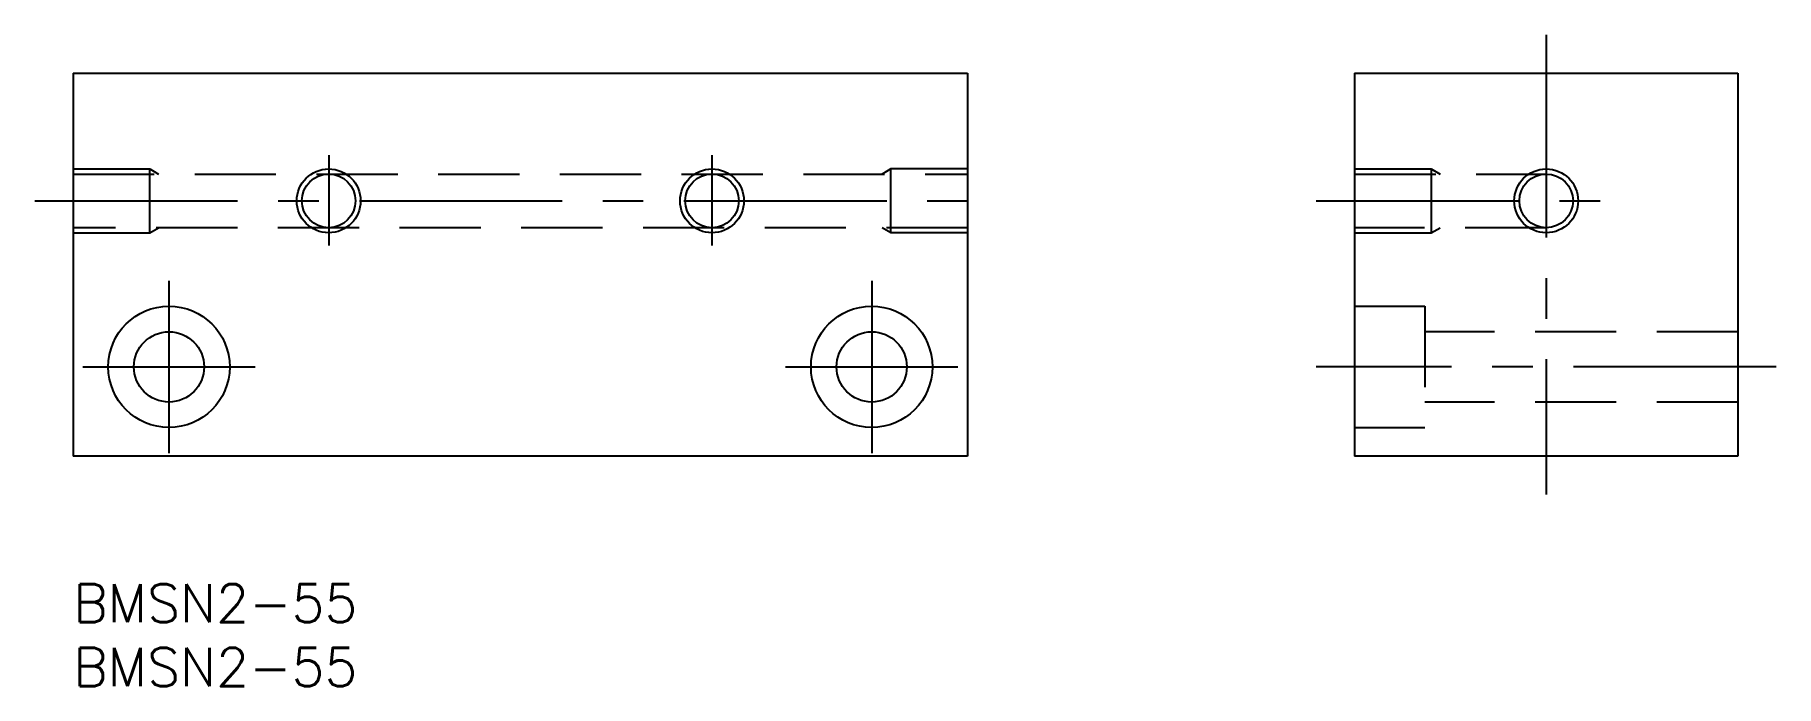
# Model space of a CAD drawing. Extents: x -3 to 133, y -8 to 43.
import ezdxf

# ---------------------------------------------------------------- set-up
doc = ezdxf.new("R2010")
doc.units = 0
doc.header["$LTSCALE"] = 0.5
doc.linetypes.add('CENTER', pattern=[50.8, 31.75, -6.35, 6.35, -6.35])
doc.linetypes.add('DASHED', pattern=[19.05, 12.7, -6.35])
for name, color, linetype in [('MSM_CENTER', 1, 'CENTER'), ('MSM_CONTINUOUS', 7, 'CONTINUOUS'), ('MSM_DASHED', 4, 'DASHED'), ('MSM_NARROW', 5, 'CONTINUOUS'), ('MSM_PART_NUMBER', 7, 'CONTINUOUS')]:
    doc.layers.add(name, color=color, linetype=linetype)
doc.styles.get("Standard").update_dxf_attribs({"font": 'txt.shx', "height": 3, "bigfont": 'bigfont.shx'})

# ---------------------------------------------------------------- blocks, each defined once
blk = doc.blocks.new('*U10')
at = {"layer": 'MSM_PART_NUMBER'}
blk.add_text('BMSN2-55', height=3, dxfattribs=at).set_placement((0, -3))
blk = doc.blocks.new('*U11')
at = {"layer": 'MSM_PART_NUMBER'}
blk.add_text('BMSN2-55', height=3, dxfattribs=at).set_placement((0, -8))

msp = doc.modelspace()

# ---------------------------------------------------------------- linework, layer by layer
at = {"layer": 'MSM_CENTER'}
for p, q in [((115.29, 43), (115.29, 7)), ((20, 33.57), (20, 26.51)), ((50, 33.57), (50, 26.51)), ((-3, 30), (73, 30)), ((97.29, 30), (119.74, 30)), ((7.5, 23.75), (7.5, 10.25)), ((62.5, 23.75), (62.5, 10.25)), ((0.75, 17), (14.25, 17)), ((55.75, 17), (69.25, 17)), ((133.29, 17), (97.29, 17))]:
    msp.add_line(p, q, dxfattribs=at)
at = {"layer": 'MSM_CONTINUOUS'}
for p, q in [((0, 40), (70, 40)), ((0, 40), (0, 10)), ((70, 40), (70, 10)), ((100.29, 40), (100.29, 10)), ((100.29, 40), (130.29, 40)), ((130.29, 40), (130.29, 10)), ((70, 10), (0, 10)), ((130.29, 10), (100.29, 10))]:
    msp.add_line(p, q, dxfattribs=at)
for centre, radius in [((20, 30), 2.1), ((50, 30), 2.1), ((115.29, 30), 2.1), ((7.5, 17), 4.75), ((62.5, 17), 4.75), ((7.5, 17), 2.75), ((62.5, 17), 2.75)]:
    msp.add_circle(centre, radius, dxfattribs=at)
at = {"layer": 'MSM_DASHED'}
for p, q in [((0, 32.5), (6, 32.5)), ((0, 32.1), (70, 32.1)), ((6, 27.5), (6, 32.5)), ((6, 32.5), (6.69, 32.1)), ((64, 32.5), (63.31, 32.1)), ((64, 27.5), (64, 32.5)), ((70, 32.5), (64, 32.5)), ((100.29, 32.5), (106.29, 32.5)), ((100.29, 32.1), (115.29, 32.1)), ((106.29, 32.5), (106.29, 27.5)), ((106.29, 32.5), (106.98, 32.1)), ((70, 27.9), (0, 27.9)), ((0, 27.5), (6, 27.5)), ((6, 27.5), (6.69, 27.9)), ((64, 27.5), (63.31, 27.9)), ((70, 27.5), (64, 27.5)), ((115.29, 27.9), (100.29, 27.9)), ((100.29, 27.5), (106.29, 27.5)), ((106.29, 27.5), (106.98, 27.9)), ((100.29, 21.75), (105.79, 21.75)), ((105.79, 21.75), (105.79, 12.25)), ((130.29, 19.75), (105.79, 19.75)), ((130.29, 14.25), (105.79, 14.25)), ((100.29, 12.25), (105.79, 12.25))]:
    msp.add_line(p, q, dxfattribs=at)
at = {"layer": 'MSM_NARROW'}
for centre in [(20, 30), (50, 30), (115.29, 30)]:
    msp.add_circle(centre, 2.5, dxfattribs=at)

# ---------------------------------------------------------------- block references
at = {"layer": 'MSM_CONTINUOUS'}
for name in ['*U10', '*U11']:
    msp.add_blockref(name, (0, 0), dxfattribs=at)

doc.saveas('drawing.dxf')
